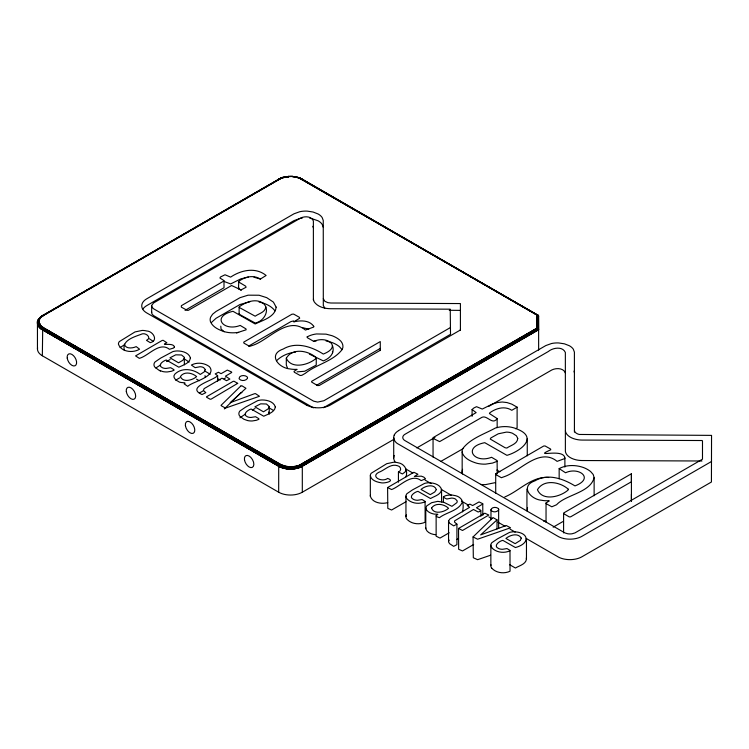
<?xml version="1.0" encoding="UTF-8"?>
<svg xmlns="http://www.w3.org/2000/svg" width="749" height="749" viewBox="0 0 749 749"><rect width="100%" height="100%" fill="white"/><g stroke="black" fill="none" stroke-linecap="round" stroke-linejoin="round"><path stroke-width="1.12" d="M269.266 406.538L268.507 408.626L263.47 411.81L254.885 406.829L260.671 403.842L266.429 403.992L269.266 406.538L269.266 414.075L268.507 412.062M380.277 350.579L380.277 341.581L311.631 381.344L311.612 382.065L317.567 385.576L319.261 385.482L380.277 350.279M631.416 494.218L631.416 501.09L631.416 473.752L563.604 513.028L563.585 532.923M631.416 473.752L631.416 481.766L570.626 516.838L569.277 516.913L563.585 513.599M124.418 344.166C125.401 349.193 132.732 348.332 136.206 346.618L139.557 349.184C133.107 353.313 121.123 352.039 118.436 344.137A10.673 6.161 0 0 1 119.363 341.572L134.989 331.938L142.151 330.431A10.973 6.329 0 0 1 146.654 330.974C153.096 331.077 158.713 340.776 150.249 342.658L146.504 340.346C152.019 337.911 146.242 332.781 142.347 333.848C135.073 336.722 121.338 339.915 124.418 350.56M497.242 461.272L492.58 463.069L485.595 464.137A18.753 10.823 0 0 1 476.645 463.2C471.224 461.515 465.073 458.987 462.536 453.519A19.315 11.151 0 0 1 462.582 448.857C470.316 438.465 484.257 434.139 495.37 428.035C502.748 425.75 510.987 426.153 518.008 429.43C538.7 438.099 519.263 451.9 506.933 455.336L484.753 442.678C462.133 447.097 473.967 464.08 491.578 457.283L497.102 460.56L497.242 473.78M205.273 377.019L205.001 375.623M441.554 489.434C441.18 494.733 434.177 496.25 430.525 498.534L417.97 491.353C414.628 491.943 407.831 496.887 413.607 499.443A6.02 3.473 0 0 0 417.699 500.266L422.071 499.546L425.086 501.353L425.123 522.212C419.215 525.002 411.285 524.057 406.801 519.104A10.43 6.02 0 0 1 405.949 516.595L405.949 496.128A10.327 5.964 0 0 1 406.96 493.657L412.587 489.827L424.533 483.433A10.514 6.067 0 0 1 428.784 482.768C433.549 482.759 439.972 484.369 441.554 489.434L441.554 501.942M491.709 568.126A10.43 6.02 0 0 1 490.857 565.617L490.857 545.15A10.327 5.964 0 0 1 491.868 542.679L497.495 538.849L509.442 532.445A10.514 6.067 0 0 1 513.692 531.79C528.551 531.977 531.153 543.203 515.434 547.556L502.879 540.375C499.536 540.825 492.748 545.974 498.516 548.465A6.02 3.473 0 0 0 502.607 549.289L506.979 548.568L509.994 550.375L510.032 571.234C504.124 574.024 496.194 573.079 491.709 568.126M526.463 538.456L526.463 558.923C526.088 564.222 519.066 565.748 515.434 568.023L509.638 564.709M278.675 179.76C278.993 178.618 282.279 177.513 280.341 178.674A16.693 9.643 0 0 1 282.148 178.056L286.605 176.83L284.114 177.419M472.095 416.35L472.095 409.525L473.874 407.971L476.542 406.688L482.262 409.057L492.514 403.983L497.57 402.494L502.289 402.016L506.989 402.559L511.773 404.132L517.11 407.166L511.792 410.302C504.826 405.724 496.175 408.158 489.799 412.793L489.443 413.56L497.158 418.551L497.158 427.642M292.672 468.752L292.456 466.711L294.385 466.496L294.816 468.509L298.832 467.545L298.673 466.824L298.065 465.681L296.248 466.131L296.857 467.9L288.318 468.752L288.534 466.711L279.527 464.455L43.17 328.109L42.702 328.689L42.347 355.775L278.675 492.215A16.712 9.653 0 0 0 302.315 492.215L394.217 439.157M498.647 509.161L498.6 509.966C496.98 512.288 492.739 512.625 491.026 510.238C490.923 507.007 496.213 506.708 498.16 508.431L498.647 509.161L498.647 528.485M286.605 466.496L286.174 468.509L282.167 467.442L282.972 465.625L284.742 466.131L284.114 468.106L278.712 465.915L42.412 329.373M435.703 534.739C431.845 534.383 426.949 532.782 425.788 528.644L425.788 508.178L426.743 505.884L431.593 502.719L437.781 501.353L443.942 502.345L451.928 506.333L456.937 502.607L457.255 501.034L455.448 499.031A5.674 3.277 0 0 0 451.572 498.085L446.835 499.003C438.399 495.969 450.477 494.312 453.454 495.295C462.704 496.418 464.371 503.131 462.507 511.867M425.788 528.644L425.844 527.895M282.972 465.625L279.817 464.221L278.703 466.018L278.675 492.215M462.507 501.633C459.38 510.687 446.31 512.194 439.466 517.671C430.694 515.162 443.511 514.104 434.251 514.123C430.89 513.439 426.724 511.867 425.788 508.178M594.126 477.572C590.484 492.833 565.542 494.686 556.573 504.751L551.807 506.801L546.255 503.712L546.04 502.991L549.289 500.875L547.594 500.725A15.916 9.185 0 0 1 541.593 500.276C530.348 499.368 519.647 486.045 535.086 480.774C547.931 473.096 563.463 478.845 574.97 485.904C594.865 478.386 578.668 466.44 565.561 472.778L559.157 468.593C566.553 464.67 575.597 464.783 583.377 467.498A26.945 15.551 0 0 1 590.633 471.561L593.18 474.463L594.126 477.572L594.126 495.772M220.786 326.171L221.058 328.989L224.138 331.779M288.318 176.848A16.693 9.643 0 0 0 286.174 177.092L286.436 176.577M564.886 457.957L564.84 458.519L557.116 461.365C539.636 447.078 520.162 471.055 504.77 476.495L501.381 477.712L495.847 474.594L495.707 473.817L543.69 446.029L545.047 445.945L550.524 448.997L550.768 449.774C531.359 458.557 563.454 447.593 564.886 457.957L564.886 467.048M265.773 306.837C265.53 312.249 258.733 313.588 255.175 316.2L239.128 307.39L239.221 306.79C245.869 302.034 255.231 298.158 262.89 303.027C270.988 309.524 264.013 321.518 255.175 323.025L239.128 314.206L239.128 307.39M40.952 326.077C39.847 328.174 37.778 326.433 39.772 325.178C42.618 328.081 38.04 321.368 38.723 320.563C35.596 322.763 39.8 328.296 42.384 329.476M38.424 320.647L37.628 324.017L37.506 322.669L39.126 321.658L39.641 323.905L38.049 325.253L38.751 326.442L37.722 323.755M38.386 321.798L38.62 320.581M38.695 321.705L38.929 320.525M39.969 325.085C36.776 319.945 41.56 315.516 43.564 315.498L279.817 179.095M239.128 314.206L239.221 313.616M316.303 357.704L316.218 358.294C308.691 365.044 291.267 369.622 286.305 358.162C292.569 347.573 308.363 350.56 316.303 357.704L316.218 365.119L304.665 371.251L297.072 371.869M527.249 511.239L527.521 507.466M460.41 329.27L460.279 330.066L330.618 404.919A17.358 10.018 0 0 1 323.802 407.325A17.564 10.14 0 0 1 314.983 407.643M711.55 460.841L711.428 461.543L581.889 536.331A16.955 9.793 0 0 1 575.223 538.681A17.143 9.896 0 0 1 566.619 538.99A16.937 9.784 0 0 1 558.707 536.752L397.232 443.445A16.918 9.765 0 0 1 395.004 441.208A17.115 9.887 0 0 1 394.236 435.038M313.428 407.868L153.742 315.704L152.141 314.243L151.644 312.595L151.729 305.339L153.592 302.942L300.536 218.09C304.59 216.021 311.472 216.087 313.382 220.899L313.391 300.124M151.644 312.595L151.747 312.099M281.343 464.998L280.341 466.842L278.703 466.018L42.365 329.569C39.22 329.457 42.356 325.216 43.564 327.828L279.817 464.221M184.385 357.985L182.831 360.278L178.562 362.788L169.976 357.807L175.762 354.82L181.52 354.97L184.301 357.282L184.385 364.81M286.193 176.867L292.55 176.324L294.816 177.017M307.146 336.91L307.38 337.724L313.868 341.45C326.48 335.262 342.836 346.469 323.296 354.062C311.799 346.693 296.108 341.394 283.253 349.006C267.543 354.399 278.441 368.002 289.9 368.92A16.3 9.409 0 0 0 296.052 369.379L297.1 369.36L294.039 371.326L294.31 372.244L300.115 375.474L301.8 375.333L305.311 373.339C316.574 364.229 333.52 361.28 342.321 349.277C343.988 345.898 342.256 341.975 339.419 339.831A27.367 15.804 0 0 0 332.06 335.711L326.077 334.148L316.481 333.951A18.865 10.889 0 0 0 307.146 336.91M332.593 345.898C335.037 353.256 329.541 358.584 323.296 360.878L309.365 354.118M37.506 322.669C36.149 321.536 40.418 317.417 39.145 320.525M284.152 177.213L286.577 176.773M406.033 469.979L405.059 472.02L402.428 473.958L398.44 471.982C402.026 470.765 400.93 466.252 397.55 465.738C391.259 463.528 385.885 468.94 380.689 471.505C368.583 475.933 381.737 482.955 387.636 478.414C395.893 481.195 383.741 483.648 380.895 482.74C376.822 482.075 371.167 480.39 370.334 475.727A10.327 5.964 0 0 1 371.232 473.237L386.756 463.687L393.702 462.217A10.626 6.132 0 0 1 398.065 462.751C404.769 463.8 408.074 470.372 406.033 476.804M497.158 418.551C492.496 425.657 487.103 414.703 481.888 417.362L439.654 441.61L433.353 438.549L433.371 437.463L476.149 412.624L472.095 409.525M482.815 503.993L476.486 507.756L480.671 510.247L479.65 511.445L478.18 512.016L473.471 509.479L454.606 520.883L454.549 522.109L456.918 524.178L456.918 544.645L453.688 546.339L449.634 543.727L448.557 541.976L448.539 520.92L449.84 519.02L469.623 507.335L467.236 505.528L468.397 504.77L469.923 504.133L472.638 505.547L479.042 501.924L482.749 503.684L482.815 515.359M448.539 541.387L449.185 540.151M38.424 319.692L37.628 321.499L37.937 320.965M38.574 319.589L37.937 323.428L39.884 327.107M38.826 319.477C36.598 323.044 39.294 327.201 42.553 328.98L282.251 467.03M38.517 320.609C41.176 315.75 39.173 318.718 41.804 316.256M39.117 319.402L38.723 322.903L40.671 326.227M38.826 320.544L39.322 319.392M280.379 178.524L282.972 177.7L280.341 178.674M38.143 320.029L39.772 318.297M282.223 177.71C289.582 176.539 279.976 177.438 282.869 177.597M40.97 316.743L43.245 315.376M39.763 317.791L41.42 316.303M241.187 290.312L238.5 288.702L238.744 281.371C245.054 276.606 253.49 274.705 260.371 279.068L266.11 275.473C255.568 266.841 241 270.089 230.636 277.121L225.018 274.771L220.459 277.008L219.934 278.019L223.96 280.575L224.026 287.738L185.059 310.376M238.5 288.702L239.034 288.028M42.44 315.732L43.021 315.348M282.757 465.887L286.549 466.627M160.202 371.186L160.576 370.502M280.426 178.402L282.654 177.485M38.489 319.636L39.332 318.4M38.742 319.505L39.585 318.316M39.22 319.392L39.969 318.297M39.528 319.402L40.268 318.334M294.497 176.633L296.838 177.213L290.49 176.371M292.456 176.605L296.754 177.017M211.405 322.51L216.068 318.269L240.008 304.506L249.894 301.781M40.259 317.304L38.751 319.074L39.107 318.522M39.407 318.362L40.502 317.248M39.678 318.297L41.888 316.275M39.866 318.288L43.405 315.423M239.933 417.811L245.644 413.907M276.578 360.7C281.577 355.756 288.477 352.798 295.452 352.142M224.326 408.945L240.841 392.785L241.927 392.598M490.567 555.224L477.6 559.681L473.321 557.752L473.059 536.939L493.011 517.578L497.018 519.862L497.018 528.963M298.065 177.644L300.63 178.599M497.018 519.862L480.652 534.898L506.24 525.526L510.546 527.792L477.6 539.214L473.059 536.939M120.093 347.592L124.362 344.83M155.801 367.993L160.735 364.885M175.687 380.192L179.797 377.758M38.246 323.156L39.257 322.791M42.141 316.34L43.564 315.498M450.514 327.5L323.868 400.734L317.642 402.091L313.616 401.155L153.742 308.878L152.141 307.418L151.644 305.779M515.649 428.765L517.11 427.829L517.11 407.166M298.177 177.56L300.592 178.459M300.368 178.187L299.647 178.328L538.156 315.357L538.643 316.2M456.918 524.178L453.688 525.873L449.634 523.261L448.539 520.92M224.026 280.922L181.38 305.676L181.305 307.127L187.184 310.348L188.327 310.329L231.6 285.509L241.028 289.91L246.065 287.27L245.672 286.174L238.5 281.877M248.612 346.104L290.884 321.611L293.636 320.928M458.528 528.457L484.818 513.215L488.825 515.04L462.517 530.479L458.528 528.457L458.65 549.27L462.517 550.946L473.658 544.514M199.374 393.056L203.157 390.856M316.63 385.248L380.277 348.397M387.598 487.552L413.897 472.282L417.923 474.248L414.347 476.448L421.284 476.158L423.831 477.122L425.535 478.789L421.191 480.633C411.341 472.862 400.331 486.373 391.596 489.546L387.598 487.552L387.804 508.374L391.596 510.013L406.024 501.718M42.553 315.554L279.19 178.936M42.412 315.797L279.452 178.945M279.667 179.02L42.365 315.947A16.693 9.643 0 0 0 42.356 329.663L278.684 466.206A16.712 9.653 0 0 0 302.315 466.29L538.643 329.757L538.419 329.111L536.977 328.081L301.173 464.221L302.306 466.206L302.315 492.215M217.622 375.67C213.802 380.408 185.359 387.13 202.005 394.545L205.816 392.663L203.4 390.454L204.131 388.628L222.013 378.179L226.479 380.689L229.849 379.069L225.449 376.185L231.703 372.487L231.591 371.981L227.303 370.109L221.067 373.676L218.455 372.262L215.216 373.891L217.622 375.67L217.622 381.353M224.035 378.788L225.533 377.927M301.538 464.52L537.51 328.287M537.716 328.399L301.604 464.595L298.233 465.887M537.988 328.605L301.8 464.848C295.321 467.956 287.447 468.162 280.716 465.747M538.362 329.026L300.499 466.243L294.75 467.872L290.49 468.2M538.475 329.204L300.592 466.543L294.788 468.2M538.522 329.298L298.823 467.442M538.615 329.579L302.306 466.112A16.693 9.643 0 0 1 278.684 466.112M398.571 430.572L545.834 345.561L551.498 343.529A16.534 9.55 0 0 1 558.745 342.958L564.474 343.838L569.334 345.729A16.515 9.54 0 0 1 573.341 349.249L574.399 352.086L574.427 432.098M416.79 447.921L434.972 437.425M488.76 406.37L551.807 369.969C555.973 367.843 563.454 367.806 565.355 372.927M463.565 448.408L440.646 461.506M504.77 496.961C519.272 491.026 531.846 475.989 548.708 477.506M449.194 532.782L440 538.082L436.143 536.218L436.133 515.546M456.956 539.449L458.191 538.737M562.799 521.622L553.165 527.165M166.503 361.57L170.126 359.501M252.319 410.059L255.034 408.514M278.834 179.17L280.894 178.131M278.797 179.226L281.081 178.178M279.602 178.983L281.278 178.281M298.832 467.545C301.707 467.685 299.441 465.363 302.025 465.223L538.231 328.848L538.156 315.357L301.978 179.002L301.173 179.095L537.192 315.198L537.192 328.146L299.778 465.11L537.408 328.231L537.408 315.179M299.778 465.11L301.463 464.455M288.402 467.582L296.67 467.058L301.866 464.932M300.649 466.842L538.587 329.485L538.475 315.638M323.502 407.737L450.514 334.326L450.243 309.178L330.543 308.719C324.448 308.597 317.576 306.94 314.018 301.575L313.391 299.141M299.712 465.045L298.065 465.681M298.121 465.747L299.843 465.166M298.477 466.318L300.415 466.037M298.608 466.618L538.072 328.689L537.988 315.273M300.461 466.14L294.732 467.769M298.767 467.133L538.419 329.111L538.297 315.451M425.123 501.746C419.215 504.536 411.285 503.59 406.801 498.637A10.43 6.02 0 0 1 405.949 496.128M510.032 550.768C504.124 553.558 496.194 552.612 491.709 547.659M495.379 482.618L485.595 484.603A18.753 10.823 0 0 1 480.549 484.406M282.345 177.532L284.461 176.942M296.332 466.252L298.177 465.812M296.417 466.402L301.669 464.68L537.81 328.465L537.716 315.198M298.383 466.14L292.531 467.095L286.436 466.955M298.523 466.421L290.49 467.451M296.735 467.264L298.645 466.721M296.819 467.685L298.739 467.03M296.876 468.106L298.804 467.348M387.729 502.616C381.747 504.33 372.337 502.925 370.334 496.194L370.334 475.727M236.45 332.987L238.678 332.378M40.165 325.01L38.911 321.677M217.425 379.331L218.455 379.088L220.197 380.024M294.385 466.496L296.295 466.187M296.37 466.327L290.49 466.852L290.49 468.837M296.454 466.487L286.521 466.702M296.698 467.161L292.616 467.788M296.801 467.582L290.49 468.528M248.312 277.055L240.663 278.946L230.636 283.946L224.569 281.643M298.383 177.466L298.823 177.897L296.248 177.195M286.296 176.567L288.534 176.605M286.23 176.708L288.487 176.446M286.174 177.017L288.318 176.698M294.713 467.657L288.365 467.9M292.644 468.228L294.76 467.985M294.806 468.406L288.318 468.649L282.204 467.245M290.49 467.76L292.597 467.685M292.634 468.013L288.356 468.013L282.307 466.824M288.337 468.331L292.653 468.331M449.26 310.283L460.41 310.386M701.972 460.991L582.095 460.532A16.946 9.784 0 0 1 575.541 459.699A17.058 9.849 0 0 1 565.383 451.263L565.355 352.451C562.536 346.029 552.799 347.723 548.324 351.515L404.825 434.373A7.93 4.578 0 0 0 402.953 436.517A8.014 4.625 0 0 0 403.299 439.101A7.93 4.578 0 0 0 404.984 440.627L564.905 532.923L567.658 533.756A8.024 4.634 0 0 0 572.189 533.747L574.942 532.914L702.487 459.184L702.487 440.824L701.972 440.524L582.095 440.066A16.946 9.784 0 0 1 575.541 439.232A17.058 9.849 0 0 1 565.383 430.787M292.625 176.352L288.365 176.352L290.49 176.53M290.49 467.086L284.498 466.571L280.894 465.475M290.49 467.554L286.361 467.245M290.49 467.872L284.283 467.161M290.49 468.312L284.189 467.582L278.918 465.316L42.646 328.783L40.118 326.742M288.328 468.546L290.49 468.631M286.315 467.451L288.384 467.685M288.346 468.116L284.208 467.479M286.212 468.088L288.328 468.443M286.184 468.406L288.318 468.752M302.877 327.762L308.803 329.12M309.749 218.184L310.61 218.315M253.995 277.224L260.549 279.115M284.573 466.402L286.493 466.777M286.408 467.048L279.124 464.932L42.759 328.596M286.343 467.339L280.622 465.934M286.202 468.2L278.797 465.616L42.44 329.279L38.882 326.077M326.077 340.973L332.05 342.536A27.367 15.804 0 0 1 339.419 346.656L342.021 349.614M311.434 218.493L318.072 220.786A16.937 9.784 0 0 1 322.182 224.4L323.259 227.303M259.079 302.062C265.034 303.261 271.222 305.826 274.958 310.816M296.492 176.961L298.673 177.569M296.37 177.045L298.785 177.766M296.876 177.419L298.832 177.972M284.536 466.487L279.311 464.68L42.955 328.334M284.255 467.264L278.965 465.223M282.925 465.681L43.33 327.978M282.186 467.348L42.506 329.073L39.931 327.013M204.692 370.942L210.226 374.247M184.591 359.089L189.141 362.067M269.5 408.111L273.179 410.274M300.218 178.131L302.315 179.76M299.974 178.15L302.221 179.292M299.778 178.243L302.287 179.507M279.452 464.52L281.015 465.316M279.246 464.764L280.828 465.56M279.068 465.026L280.669 465.841M149.407 338.773L153.461 341.544M196.538 379.153L199.337 380.754M496.849 470.054L499.873 471.776M301.604 178.936L538.522 315.713M301.388 178.983L538.615 315.947L538.643 350.139M306.875 405.349L146.879 313.007A17.349 10.018 0 0 1 143.059 309.721A17.536 10.121 0 0 1 142.273 303.382A17.349 10.018 0 0 1 146.71 298.823L294.001 213.793L299.797 211.714A16.955 9.793 0 0 1 307.221 211.124L313.082 212.023L318.072 213.971A16.937 9.784 0 0 1 322.182 217.585L323.259 220.487L323.306 305.536L324.776 308.054M405.827 468.986L412.914 473.078M425.058 480.09L431.134 483.592M441.255 489.443L451.385 495.286M461.506 501.128L468.593 505.219M488.844 516.904L491.878 518.654M497.954 522.165L505.041 526.257M510.106 529.178L515.172 532.099M526.304 538.522L558.707 557.219A16.937 9.784 0 0 0 566.619 559.456A17.143 9.896 0 0 0 575.223 559.147A16.955 9.793 0 0 0 581.889 556.797L711.428 482.01L711.55 435.384L579.22 434.457A7.996 4.616 0 0 1 574.745 431.499L574.436 430.319M279.742 464.277L42.141 326.985M279.386 464.595L43.096 328.184L39.585 325.291L38.62 322.95M279.19 464.848L42.89 328.418L39.491 325.347L38.283 321.845M279.012 465.12L41.289 327.762M41.972 327.088L43.405 327.922M41.804 327.21L43.245 328.043M41.569 327.425L43.021 328.259M42.824 328.511L39.248 325.562L38.33 323.091M41.045 326.04L42.234 326.948M42.056 327.032L39.866 325.122M40.764 326.171L41.888 327.144M40.502 326.358L41.644 327.35M41.42 327.585L38.742 324.28M39.734 327.482L40.933 328.624M299.909 465.241L300.265 465.747M40.053 326.826L38.489 324.486M312.801 226.32L313.382 227.715M287.419 367.918L286.305 364.978L286.305 358.162M38.162 323.212L38.574 324.411M37.647 323.924L38.049 325.253M323.306 298.711L324.776 301.229L327.828 302.643L330.88 303.008L460.41 303.56L460.41 330.243M574.043 371.101L574.399 372.553M526.266 558.071L526.463 558.923M38.48 321.761L38.517 322.988M37.619 322.426L37.684 323.84M332.453 351.384L332.593 352.723M559.157 468.593L559.157 478.836M546.04 502.991L546.04 522.315M537.904 315.245L537.904 328.539M537.51 315.179L537.613 328.343M537.295 315.189L537.295 328.184M536.977 315.235L536.977 328.081M527.259 438.736L527.259 455.795M526.94 489.078L526.94 509.545M495.707 473.817L495.707 493.142M490.979 509.404L490.979 519.637M480.914 510.612L480.914 516.295M462.17 451.965L462.17 472.432M443.389 496.727L443.389 502.41M433.053 437.781L433.053 457.105M398.44 471.982L398.44 482.216M393.712 437.528L393.712 457.995M37.45 323.025L37.45 348.95M313.466 341.31A18.865 10.889 0 0 1 316.481 340.776M315.095 407.643A17.358 10.018 0 0 1 306.987 405.349M302.212 218.128A16.955 9.793 0 0 0 299.797 218.53L294.001 220.618L146.71 305.639A17.349 10.018 0 0 0 142.965 308.972M42.347 355.775A16.712 9.653 0 0 1 37.59 347.695M42.347 316.115A16.712 9.643 0 0 0 42.347 329.757L278.675 466.29A16.712 9.643 0 0 0 302.306 466.206M298.842 178.056A16.693 9.643 0 0 1 302.306 179.582M286.174 177.176A16.712 9.643 0 0 1 288.318 176.923M394.236 435.103A16.918 9.765 0 0 1 398.571 430.647M491.709 547.659A10.43 6.02 0 0 1 490.857 545.15M395.004 461.684A17.115 9.887 0 0 1 394.236 455.504M462.536 473.986A19.315 11.151 0 0 1 462.582 469.323M545.553 521.192A15.916 9.185 0 0 1 543.559 521.042M405.949 516.595A10.327 5.964 0 0 1 406.417 514.919M370.334 496.194A10.327 5.964 0 0 1 370.427 495.332M490.857 565.617A10.327 5.964 0 0 1 490.988 564.765M521.238 538.1L520.433 540.338L515.153 543.662L505.931 538.465C509.844 535.076 518.083 532.483 521.238 538.1M276.128 307.127C275.36 317.014 262.412 320.375 255.184 323.98L232.986 311.303C210.834 316.387 223.502 331.976 240.176 325.431L245.953 328.867L246.131 329.785L238.294 332.35A18.978 10.954 0 0 1 234.062 332.79A19.165 11.066 0 0 1 224.915 331.835C219.41 330.122 213.156 327.547 210.572 321.976A19.736 11.394 0 0 1 210.619 317.211L212.585 314.224L216.068 311.444L240.008 297.681L248.097 295.172L259.079 295.237L266.719 297.653L273.413 302.109L276.128 307.127M205.282 369.472L204.43 371.701L200.273 374.463C193.064 368.864 181.745 367.3 174.817 374.182C172.158 376.906 175.687 380.37 178.299 381.4C179.479 383.366 187.952 381.962 184.151 383.872L187.774 386.344C191.632 381.915 217.716 376.569 209.392 366.626C204.365 362.797 196.996 362.067 191.388 365.044L195.133 367.665L200.011 366.738A5.262 3.043 0 0 1 203.606 367.619L205.282 369.472M190.415 357.835C189.946 363.274 182.831 365.184 178.833 367.207L166.222 359.997C163.16 360.915 156.962 365.259 162.327 367.675A5.599 3.23 0 0 0 166.128 368.433L170.678 367.703L173.937 369.66L174.002 370.278L171.39 371.289L167.43 371.935A10.655 6.151 0 0 1 162.664 371.532L158.872 370.184L154.856 367.141A10.842 6.264 0 0 1 153.976 364.538A10.748 6.207 0 0 1 155.024 361.964L160.735 358.069L172.794 351.627A10.935 6.31 0 0 1 177.213 350.944C182.138 350.925 188.785 352.582 190.415 357.835M275.323 406.857C274.855 412.287 267.721 414.216 263.742 416.229L251.121 409.02C248.078 409.787 241.871 414.356 247.236 416.697A5.599 3.23 0 0 0 251.037 417.455L255.587 416.725L258.845 418.682L258.911 419.3L256.298 420.311L252.338 420.957A10.655 6.151 0 0 1 247.573 420.554L243.781 419.206L239.764 416.163A10.842 6.264 0 0 1 238.884 413.56A10.748 6.207 0 0 1 239.933 410.986L245.644 407.091L257.703 400.649A10.935 6.31 0 0 1 262.122 399.966C267.047 399.947 273.694 401.604 275.323 406.857M180.415 376.532C182.765 382.964 192.652 380.239 196.622 376.588C192.25 372.824 184.123 370.998 180.415 376.532M431.555 508.084C433.933 514.881 444.382 512.147 448.557 508.299C444.503 504.161 435.375 502.186 431.555 508.084M247.516 377.533L247.46 378.432C245.663 381.016 240.953 381.353 239.053 378.704C238.94 375.118 244.801 374.809 246.964 376.7L247.516 377.533M237.695 383.357L211.218 399.086L210.188 399.254L206.705 397.335L206.518 396.792L233.033 381.419L233.969 381.222L237.695 383.357M174.405 347.152L173.618 348.023L169.433 349.296C159.397 341.254 148.489 356.047 139.314 358.34L135.569 355.897L162.121 340.486L163.067 340.289L166.849 342.714C158.582 346.506 173.927 341.844 174.405 347.152M313.756 326.321L313.691 327.06L305.405 330.056C288.131 315.685 268.769 339.831 253.508 345.083L249.67 346.375L243.893 343.117L243.715 342.143L291.951 314.206L293.636 314.103L299.357 317.286L299.666 318.259L293.72 321.864C300.433 320.291 309.365 320.01 313.756 326.321M517.746 438.418C517.512 443.979 510.537 445.365 506.886 448.033L505.135 447.762L490.249 439.064L490.867 437.95L498.272 433.802L506.361 432.117A10.486 6.048 0 0 1 512.55 433.297L516.445 435.824L517.746 438.418M568.285 489.2L568.173 489.986C560.421 496.933 542.482 501.54 537.436 489.734C543.84 478.826 560.121 481.86 568.285 489.2M436.358 489.584L434.72 492.009L430.244 494.64L421.022 489.443C424.767 485.961 434.092 483.32 436.358 489.584M240.757 386.044L221.039 405.34L221.423 405.836L225.299 407.98L226.207 407.849L259.472 396.277L255.475 393.618L254.538 393.712L230.233 402.653L245.944 388.291L241.927 385.772L240.757 386.044M244.474 459.736A6.685 3.857 60 0 0 252.151 467.46A6.685 3.857 60 0 0 250.784 457.358A6.685 3.857 60 0 0 244.474 459.736M185.396 425.629A6.685 3.857 60 0 0 193.064 433.353A6.685 3.857 60 0 0 191.697 423.241A6.685 3.857 60 0 0 185.396 425.629M126.309 391.512A6.685 3.857 60 0 0 133.987 399.236A6.685 3.857 60 0 0 132.62 389.134A6.685 3.857 60 0 0 126.309 391.512M67.223 358.088A6.685 3.857 60 0 0 74.9 365.812A6.685 3.857 60 0 0 73.533 355.7A6.685 3.857 60 0 0 67.223 358.088"/></g></svg>
